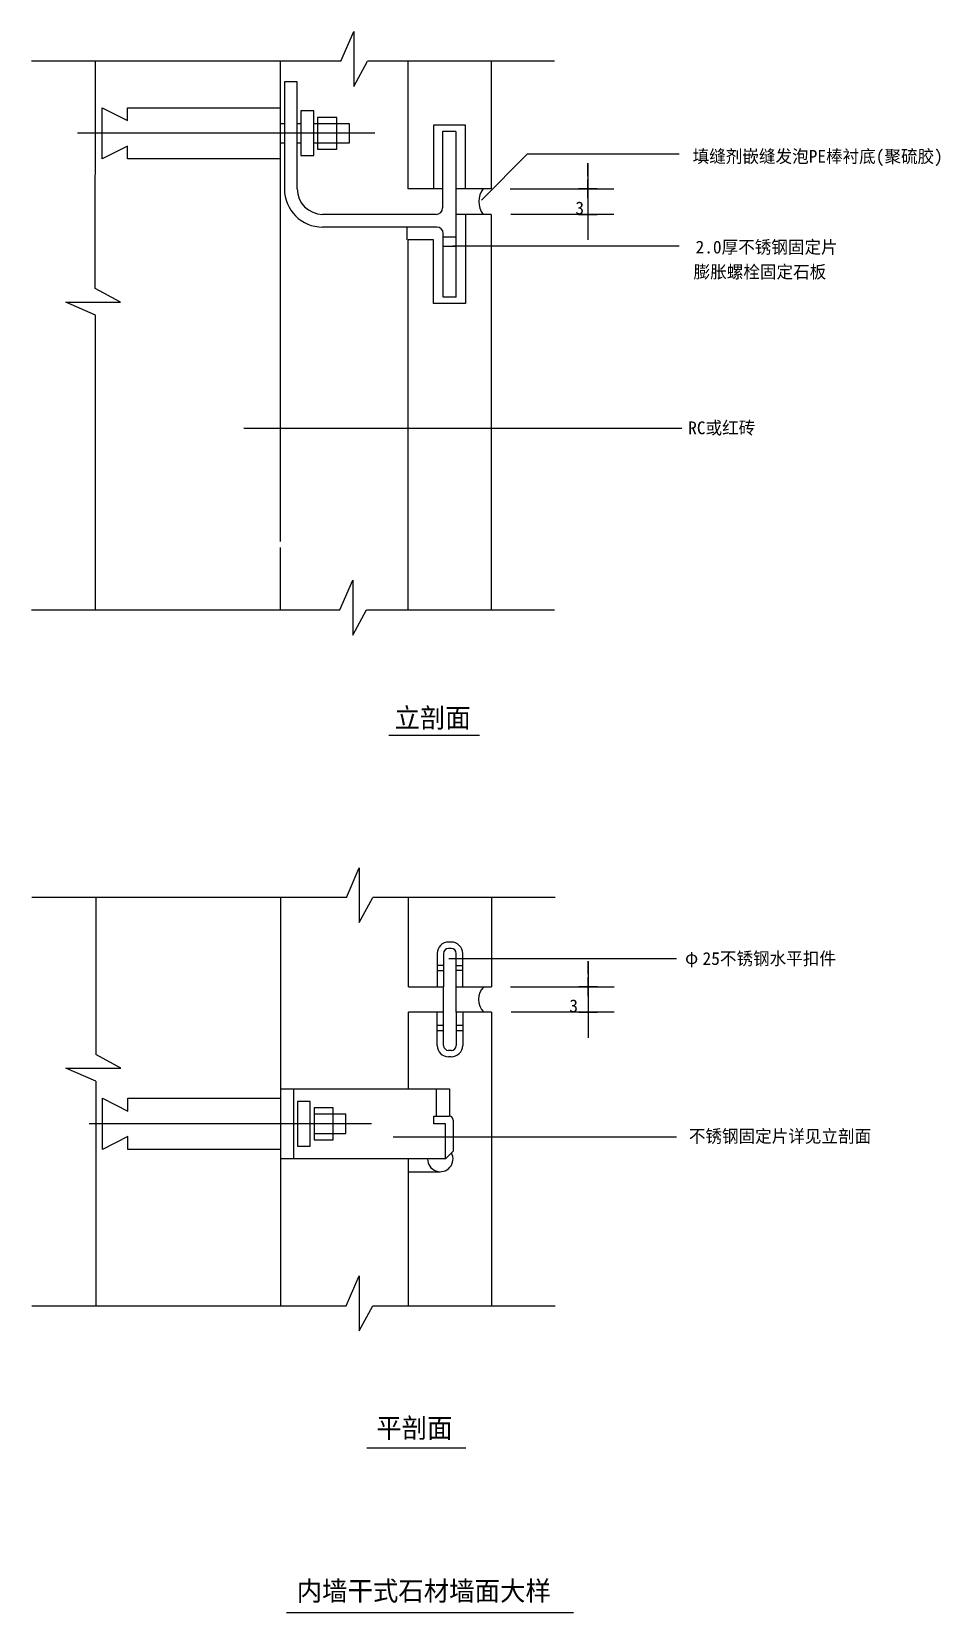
# Model space of a CAD drawing. Header units: metres. Extents: x 2561 to 3630, y 1334 to 3192.
import ezdxf

# ---------------------------------------------------------------- set-up
doc = ezdxf.new("R2010")
doc.units = ezdxf.units.M
for name, color, linetype in [('212', 2, 'Continuous'), ('Dim', 3, 'Continuous'), ('EX', 2, 'Continuous'), ('I-TEXT', 7, 'Continuous'), ('I-TXT', 2, 'Continuous'), ('OL', 9, 'Continuous'), ('QA', 7, 'Continuous'), ('文字', 11, 'Continuous')]:
    doc.layers.add(name, color=color, linetype=linetype)

# ---------------------------------------------------------------- blocks, each defined once
blk = doc.blocks.new('DIMTCK')
for p, q in [((1, 0), (-1, 0)), ((0, 1), (0, -1))]:
    blk.add_line(p, q)

msp = doc.modelspace()

# ---------------------------------------------------------------- linework, layer by layer
for p, q in [((2924.37, 3157.58), (2939.56, 3192.39)), ((2939.56, 3192.39), (2939.56, 3127.98)), ((2939.56, 3127.98), (2955.67, 3157.58)), ((2665.15, 2874.35), (2635.56, 2890.46)), ((2600.75, 2874.35), (2665.15, 2874.35)), ((2635.64, 2859.16), (2600.75, 2874.35)), ((2923.23, 2512.6), (2938.45, 2547.48)), ((2938.45, 2547.48), (2938.45, 2483.08)), ((2938.45, 2483.08), (2954.52, 2512.6)), ((2980.95, 2365.18), (3087.58, 2365.18)), ((2930.86, 2174.7), (2946.01, 2209.41)), ((2946.01, 2209.41), (2946.01, 2145)), ((2946.01, 2145), (2962.17, 2174.7)), ((2665.48, 1974.01), (2636.06, 1990.02)), ((2601.07, 1974.01), (2665.48, 1974.01)), ((2636.06, 1958.74), (2601.07, 1974.01)), ((2930.67, 1694.7), (2945.92, 1729.63)), ((2945.92, 1729.63), (2945.92, 1665.23)), ((2945.92, 1665.23), (2961.96, 1694.7)), ((2955.05, 1527.64), (3071.29, 1527.64)), ((2860.47, 1334.16), (3197.99, 1334.16))]:
    msp.add_line(p, q)
at = {"layer": 'Dim'}
for p, q in [((3214.72, 3022.6), (3214.72, 3037.6)), ((3214.72, 3037.29), (3214.72, 2948.6)), ((3123.49, 3007.6), (3245.57, 3007.6)), ((3214.66, 3007.6), (3204.72, 3007.6)), ((3245.57, 2977.6), (3124.42, 2977.6)), ((3214.66, 2977.6), (3204.72, 2977.6)), ((3214.72, 2962.6), (3214.72, 2947.6)), ((3215.15, 2084.7), (3215.15, 2099.7)), ((3215.15, 2099.39), (3215.15, 2010.7)), ((3123.92, 2069.7), (3246, 2069.7)), ((3215.09, 2069.7), (3205.15, 2069.7)), ((3246, 2039.7), (3124.85, 2039.7)), ((3215.09, 2039.7), (3205.15, 2039.7)), ((3215.15, 2024.7), (3215.15, 2009.7))]:
    msp.add_line(p, q, dxfattribs=at)
at = {"layer": 'EX'}
for p, q in [((2857.99, 3133.54), (2857.99, 3007.6)), ((2872.99, 3133.54), (2857.99, 3133.54)), ((2872.99, 3007.6), (2872.99, 3133.54)), ((2643.49, 3042.87), (2643.49, 3102.87)), ((2643.49, 3102.87), (2673.49, 3087.87)), ((2673.49, 3102.87), (2853.49, 3102.87)), ((2673.49, 3087.87), (2673.49, 3102.87)), ((2877.49, 3099.12), (2877.49, 3046.62)), ((2892.49, 3099.12), (2877.49, 3099.12)), ((2892.49, 3046.62), (2892.49, 3099.12)), ((2896.99, 3091.62), (2896.99, 3054.12)), ((2919.49, 3091.62), (2896.99, 3091.62)), ((2919.49, 3054.12), (2919.49, 3091.62)), ((2964.49, 3072.87), (2614.58, 3072.87)), ((2857.99, 3084.12), (2853.49, 3084.12)), ((2877.49, 3084.12), (2872.99, 3084.12)), ((2919.49, 3084.12), (2892.49, 3084.12)), ((2934.49, 3084.12), (2919.49, 3084.12)), ((2934.49, 3061.62), (2934.49, 3084.12)), ((3059.74, 3075.1), (3043.99, 3075.1)), ((3043.99, 3075.1), (3043.99, 2985.1)), ((3059.74, 3075.1), (3059.74, 2880.1)), ((2673.49, 3057.87), (2643.49, 3042.87)), ((2673.49, 3042.87), (2673.49, 3057.87)), ((2853.49, 3061.62), (2857.99, 3061.62)), ((2872.99, 3061.62), (2877.49, 3061.62)), ((2892.49, 3061.62), (2919.49, 3061.62)), ((2896.99, 3054.12), (2919.49, 3054.12)), ((2919.49, 3061.62), (2934.49, 3061.62)), ((2853.49, 3042.87), (2673.49, 3042.87)), ((2877.49, 3046.62), (2892.49, 3046.62)), ((3036.49, 2977.6), (2902.99, 2977.6)), ((3070.99, 2977.6), (3059.74, 2977.6)), ((3037.24, 2962.6), (2902.99, 2962.6)), ((3001.94, 2962.6), (3001.94, 2947.6)), ((3044.74, 2880.1), (3044.74, 2955.1)), ((3044.74, 2950.98), (3059.74, 2950.98)), ((3059.74, 2939.85), (3044.74, 2939.85)), ((3059.74, 2939.85), (3044.74, 2939.85)), ((3059.91, 2880.1), (3044.74, 2880.1)), ((3054.17, 2122.2), (3051.17, 2122.2)), ((3037.67, 2108.7), (3037.67, 2069.7)), ((3045.17, 2108.7), (3045.17, 2069.7)), ((3054.17, 2114.7), (3051.17, 2114.7)), ((3060.17, 2039.7), (3060.17, 2108.7)), ((3067.67, 2069.7), (3067.67, 2108.7)), ((3045.17, 2000.7), (3045.17, 2069.7)), ((3037.67, 2000.7), (3037.67, 2039.7)), ((3060.17, 2039.7), (3060.17, 2000.7)), ((3067.67, 2039.7), (3067.67, 2000.7)), ((3054.17, 1994.7), (3051.17, 1994.7)), ((3054.17, 1987.2), (3051.17, 1987.2)), ((2643.92, 1878.45), (2643.92, 1938.45)), ((2643.92, 1938.45), (2673.92, 1923.45)), ((2673.92, 1938.45), (2853.92, 1938.45)), ((2673.92, 1923.45), (2673.92, 1938.45)), ((2853.92, 1949.7), (3052.24, 1949.7)), ((2868.92, 1867.2), (2868.92, 1949.7)), ((2888.42, 1934.7), (2873.42, 1934.7)), ((2873.42, 1934.7), (2873.42, 1882.2)), ((2888.42, 1882.2), (2888.42, 1934.7)), ((3036.43, 1949.7), (3036.43, 1917.43)), ((3052.24, 1949.7), (3052.24, 1917.43)), ((2892.92, 1927.2), (2892.92, 1889.7)), ((2915.42, 1927.2), (2892.92, 1927.2)), ((2915.42, 1919.7), (2892.92, 1919.7)), ((2915.42, 1889.7), (2915.42, 1927.2)), ((2930.42, 1919.7), (2915.42, 1919.7)), ((2930.42, 1897.2), (2930.42, 1919.7)), ((3033.65, 1917.43), (3051.92, 1917.43)), ((3033.65, 1908.43), (3033.65, 1917.43)), ((2960.42, 1908.45), (2628.19, 1908.45)), ((2892.92, 1897.2), (2915.42, 1897.2)), ((2915.42, 1897.2), (2930.42, 1897.2)), ((3047.42, 1908.43), (3033.65, 1908.43)), ((3047.42, 1867.2), (3047.42, 1908.43)), ((3056.42, 1912.93), (3056.42, 1876.2)), ((2673.92, 1893.45), (2643.92, 1878.45)), ((2673.92, 1878.45), (2673.92, 1893.45)), ((2853.92, 1878.45), (2673.92, 1878.45)), ((2873.42, 1882.2), (2888.42, 1882.2)), ((2892.92, 1889.7), (2915.42, 1889.7)), ((3047.42, 1867.2), (2853.92, 1867.2)), ((3047.42, 1867.2), (3056.42, 1876.2)), ((3003.92, 1852.2), (3041.32, 1852.2))]:
    msp.add_line(p, q, dxfattribs=at)
for centre, radius, start, end in [((2902.99, 3007.6), 45, 180, 270), ((2902.99, 3007.6), 30, 180, 270), ((3111.37, 2992.6), 24.8, 142.78, 217.22), ((3036.49, 2985.1), 7.5, 270, 0), ((3037.24, 2955.1), 7.5, 0, 90), ((3051.17, 2108.7), 13.5, 90, 180), ((3054.17, 2108.7), 13.5, 0, 90), ((3051.17, 2108.7), 6, 90, 180), ((3054.17, 2108.7), 6, 0, 90), ((3051.17, 2000.7), 13.5, 180, 270), ((3051.17, 2000.7), 6, 180, 270), ((3054.17, 2000.7), 6, 270, 0), ((3054.17, 2000.7), 13.5, 270, 0), ((3051.92, 1912.93), 4.5, 0, 90), ((3041.32, 1867.2), 15, 180, 28.29)]:
    msp.add_arc(centre, radius, start, end, dxfattribs=at)
at = {"layer": 'I-TEXT'}
for p, q in [((3089.93, 2994.15), (3143.99, 3048.8)), ((3143.99, 3048.8), (3322.33, 3048.8)), ((3056.23, 2940.4), (3322.33, 2940.4)), ((2810.34, 2726.29), (3325.34, 2726.29))]:
    msp.add_line(p, q, dxfattribs=at)
at = {"layer": 'OL'}
for p, q in [((2924.37, 3157.58), (2560.64, 3157.6)), ((2635.56, 2890.46), (2635.64, 3157.6)), ((2853.49, 2592.84), (2853.49, 3157.6)), ((3175.59, 3157.6), (2955.68, 3157.6)), ((3003.49, 3007.6), (3003.49, 3157.6)), ((3100.99, 3157.6), (3100.99, 3007.6)), ((3070.99, 3082.6), (3033.49, 3082.6)), ((3033.49, 3082.6), (3033.49, 3007.6)), ((3070.99, 3007.6), (3070.99, 3082.6)), ((3043.99, 3007.6), (3003.49, 3007.6)), ((3100.99, 3007.6), (3059.74, 3007.6)), ((3100.99, 2977.6), (3070.99, 2977.6)), ((3070.99, 2977.6), (3070.99, 2872.6)), ((3100.99, 2977.6), (3100.99, 2512.6)), ((3003.49, 2512.6), (3003.49, 2947.6)), ((3033.49, 2947.6), (3003.49, 2947.6)), ((3033.49, 2872.6), (3033.49, 2947.6)), ((3070.99, 2872.6), (3033.49, 2872.6)), ((2635.64, 2512.6), (2635.64, 2859.16)), ((2853.49, 2512.6), (2853.49, 2586.13)), ((2560.64, 2512.6), (2923.23, 2512.6)), ((2954.52, 2512.6), (3175.59, 2512.6)), ((2930.86, 2174.7), (2561.06, 2174.7)), ((2636.06, 2174.7), (2636.06, 1990.02)), ((2853.92, 1694.7), (2853.92, 2174.7)), ((3176.42, 2174.7), (2962.17, 2174.7)), ((3003.92, 2069.7), (3003.92, 2174.7)), ((3101.42, 2174.7), (3101.42, 2069.7)), ((3003.92, 2069.7), (3045.17, 2069.7)), ((3060.17, 2069.7), (3101.42, 2069.7)), ((3045.17, 2039.7), (3003.92, 2039.7)), ((3003.92, 1949.7), (3003.92, 2039.7)), ((3101.42, 2039.7), (3060.17, 2039.7)), ((3101.42, 2039.7), (3101.42, 1694.7)), ((2636.06, 1958.74), (2636.06, 1694.7)), ((3003.92, 1694.7), (3003.92, 1867.2)), ((2561.06, 1694.7), (2930.67, 1694.7)), ((2961.96, 1694.7), (3176.42, 1694.7))]:
    msp.add_line(p, q, dxfattribs=at)
msp.add_arc((3108.11, 2054.7), 21.66, 136.17, 223.83, dxfattribs=at)
at = {"layer": 'QA'}
for p, q in [((3045.17, 2094.6), (3037.67, 2094.6)), ((3037.67, 2088.71), (3045.17, 2088.71)), ((3060.17, 2094.6), (3067.67, 2094.6)), ((3067.67, 2088.71), (3060.17, 2088.71)), ((3045.17, 2023.95), (3037.67, 2023.95)), ((3037.67, 2018.14), (3045.17, 2018.14)), ((3067.67, 2023.95), (3060.17, 2023.95)), ((3060.17, 2018.14), (3067.67, 2018.14))]:
    msp.add_line(p, q, dxfattribs=at)
at = {"layer": '文字'}
for p, q in [((3051.32, 2102.98), (3318.99, 2102.98)), ((2985.89, 1893.34), (3318.99, 1893.34))]:
    msp.add_line(p, q, dxfattribs=at)

# ---------------------------------------------------------------- block references
at = {"layer": 'Dim', "xscale": 11, "yscale": 11, "zscale": 11}
for p, rotation in [((3214.72, 3007.6), 270), ((3214.72, 2977.6), 90), ((3215.15, 2069.7), 270), ((3215.15, 2039.7), 90)]:
    msp.add_blockref('DIMTCK', p, dxfattribs=dict(at, rotation=rotation))

# ---------------------------------------------------------------- texts
at = {"layer": '212'}
msp.add_text('φ', height=15, dxfattribs=at).set_placement((3329.23, 2096.39))
at = {"layer": 'Dim', "char_height": 15, "attachment_point": 1}
for insert in [(3200.22, 2992.6), (3193.1, 2054.7)]:
    msp.add_mtext('\\A1;3', dxfattribs=dict(at, insert=insert))
at = {"layer": 'I-TXT'}
for s, p in [('立剖面', (2987.47, 2374.2)), ('平剖面', (2966.06, 1539.41)), ('内墙干式石材墙面大样', (2872.41, 1347.93))]:
    msp.add_text(s, height=23, dxfattribs=at).set_placement(p)
at = {"layer": '文字'}
for s, p in [('填缝剂嵌缝发泡PE棒衬底(聚硫胶)', (3338.13, 3038.27)), ('2.0厚不锈钢固定片', (3341.6, 2931.61)), ('膨胀螺栓固定石板', (3339.29, 2902.51)), ('RC或红砖', (3332.91, 2719.14)), ('25不锈钢水平扣件', (3349.81, 2095.3)), ('不锈钢固定片详见立剖面', (3333.64, 1886.49))]:
    msp.add_text(s, height=15, dxfattribs=at).set_placement(p)

doc.saveas('drawing.dxf')
